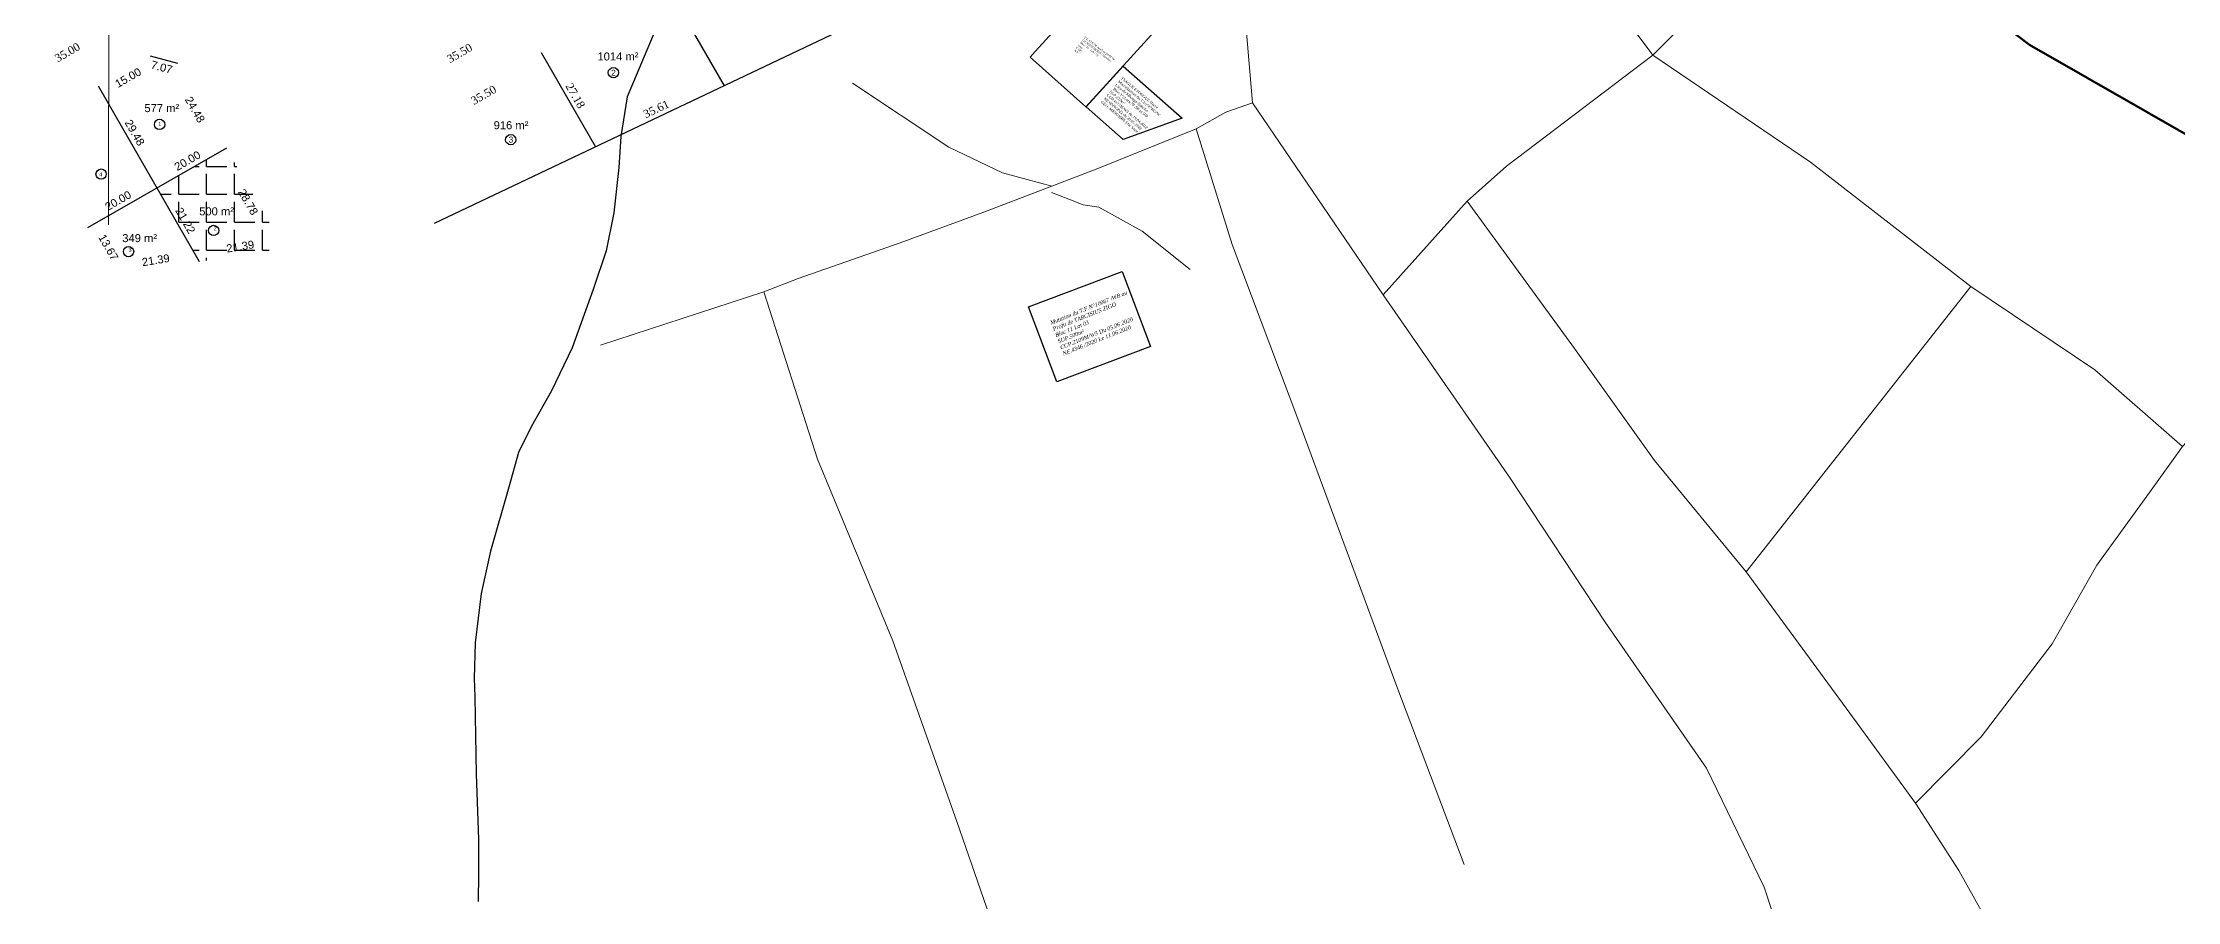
# Model space of a CAD drawing. Header units: millimetres. Extents: x 587399 to 927168, y 438565 to 1444955.
# Drawn here: x 589173 to 589706, y 443918 to 444132 of the extents above; entities that cross this region are included whole.
import ezdxf
from ezdxf.enums import TextEntityAlignment as Align

# ---------------------------------------------------------------- set-up
doc = ezdxf.new("R2010")
doc.units = ezdxf.units.MM
doc.header["$LTSCALE"] = 2
for name, color, linetype, lineweight in [('cH2O_intermitent', 140, 'Continuous', 30), ('drains_fossés', 120, 'Continuous', 20), ('Numérotation', 6, 'Continuous', 9), ('Roads_main1', 10, 'Continuous', 100), ('Roads_others', 24, 'Continuous', 9)]:
    doc.layers.add(name, color=color, linetype=linetype, lineweight=lineweight)
for name, color, linetype in [('Cotation Linéaire', 255, 'Continuous'), ('Cotation Surface', 7, 'Continuous'), ('Div_Cont', 1, 'Continuous'), ('end maj 26 02 2021', 7, 'Continuous')]:
    doc.layers.add(name, color=color, linetype=linetype)
doc.styles.get("Standard").update_dxf_attribs({"font": 'arial.ttf'})
doc.styles.add('Times 1.0', font='times.ttf', dxfattribs={"width": 0.99, "height": 1})
doc.styles.add('Times 5.0', font='times.ttf', dxfattribs={"width": 0.99, "height": 2.5})

msp = doc.modelspace()

# ---------------------------------------------------------------- hatches: boundary and pattern name
h = msp.add_hatch()
h.set_pattern_fill('ANGLE', color=5, style=0)
h.set_pattern_definition([(1e-12, (2082.8274, -15379.142), (-2e-13, 6.985), [5.08, -1.905]), (90, (2082.8274, -15379.142), (-6.985, -2e-13), [5.08, -1.905])])
h.paths.add_polyline_path([(589215.91, 444097.378), (589218.187, 444097.477), (589220.093, 444097.575), (589221.663, 444097.696), (589222.958, 444097.865), (589223.38, 444097.961), (589219.561, 444104.592), (589219.219, 444104.49), (589217.483, 444104.113), (589215.581, 444103.811), (589203.619, 444096.937), (589204.301, 444096.96), (589207.433, 444097.065), (589210.46, 444097.171), (589213.31, 444097.275)])
h.paths.add_polyline_path([(589214.315, 444089.822), (589217.059, 444090.056), (589219.486, 444090.304), (589221.543, 444090.567), (589223.248, 444090.842), (589224.64, 444091.13), (589225.758, 444091.427), (589226.639, 444091.732), (589226.898, 444091.85), (589223.38, 444097.961), (589222.958, 444097.865), (589221.663, 444097.696), (589220.093, 444097.575), (589218.187, 444097.477), (589215.91, 444097.378), (589213.31, 444097.275), (589210.46, 444097.171), (589207.433, 444097.065), (589204.301, 444096.96), (589203.619, 444096.937), (589201.568, 444095.759), (589205.337, 444089.215), (589208.168, 444089.39), (589211.327, 444089.601)])
h.paths.add_polyline_path([(589221.543, 444090.567), (589219.486, 444090.304), (589217.059, 444090.056), (589214.315, 444089.822), (589211.327, 444089.601), (589208.168, 444089.39), (589205.337, 444089.215), (589209.818, 444081.432), (589211.518, 444081.588), (589214.242, 444081.875), (589216.831, 444082.2), (589219.237, 444082.569), (589221.414, 444082.991), (589223.33, 444083.472), (589224.999, 444084.007), (589226.444, 444084.589), (589227.694, 444085.212), (589228.772, 444085.868), (589229.705, 444086.551), (589229.868, 444086.692), (589226.898, 444091.85), (589226.639, 444091.732), (589225.758, 444091.427), (589224.64, 444091.13), (589223.248, 444090.842)])
h.paths.add_polyline_path([(589217.024, 444085.137, -1), (589214.458, 444085.137, -1)], flags=16)
h.paths.add_polyline_path([(589231.447, 444080.488), (589232.089, 444081.06), (589232.741, 444081.704), (589229.877, 444086.677), (589228.772, 444085.868), (589227.694, 444085.212), (589226.444, 444084.589), (589224.999, 444084.007), (589223.33, 444083.472), (589221.414, 444082.991), (589219.237, 444082.569), (589216.831, 444082.2), (589214.242, 444081.875), (589211.518, 444081.588), (589209.818, 444081.432), (589212.159, 444077.368)])
h.paths.add_polyline_path([(589205.296, 444090.469), (589209.455, 444083.248), (589212.055, 444084.745), (589207.896, 444091.966)], flags=9)
h.paths.add_polyline_path([(589220.812, 444095.406), (589225.303, 444087.607), (589227.903, 444089.104), (589223.411, 444096.903)], flags=9)
h.paths.add_polyline_path([(589210.81, 444088.408), (589222.144, 444088.408), (589222.144, 444091.408), (589210.81, 444091.408)], flags=24)
h.paths.add_polyline_path([(589215.527, 444084.886), (589216.693, 444084.886), (589216.693, 444086.386), (589215.527, 444086.386)], flags=8)
h.paths.add_polyline_path([(589218.507, 444078.993), (589226.734, 444080.324), (589226.255, 444083.285), (589218.028, 444081.955)], flags=24)

# ---------------------------------------------------------------- linework, layer by layer
at = {"color": 7}
for p, q in [((589390.965, 444143.91), (589270.827, 444086.858)), ((589390.965, 444143.91), (589270.827, 444086.858)), ((589199.866, 444128.776), (589206.696, 444126.934)), ((589199.866, 444128.776), (589206.696, 444126.934)), ((589186.86, 444121.303), (589212.159, 444077.368)), ((589186.86, 444121.303), (589212.159, 444077.368))]:
    msp.add_line(p, q, dxfattribs=at)
at = {"color": 5, "flags": 128}
msp.add_lwpolyline([(589443.03, 444126.19), (589457.78, 444113.17), (589443.02, 444107.86), (589433.77, 444116.03)], close=True, dxfattribs=at)
at = {"color": 7}
for centre in [(589315.639, 444124.56), (589315.639, 444124.56), (589202.237, 444111.629), (589202.237, 444111.629), (589289.973, 444107.811), (589289.973, 444107.811), (589187.606, 444099.217), (589187.606, 444099.217), (589215.741, 444085.137), (589194.471, 444079.84), (589194.471, 444079.84)]:
    msp.add_circle(centre, 1.283, dxfattribs=at)
at = {"layer": 'cH2O_intermitent'}
msp.add_lwpolyline([(589325.597, 444133.899), (589319.063, 444118.483), (589317.518, 444108.598), (589317.015, 444100.893), (589315.716, 444089.56), (589313.827, 444080.063), (589310.573, 444070.398), (589305.314, 444055.778), (589300.207, 444045.061), (589295.065, 444036.069), (589291.94, 444029.676), (589289.518, 444021.007), (589284.96, 444005.006), (589282.594, 443994.425), (589281.097, 443982.097), (589280.85, 443973.298), (589281.043, 443968.655), (589281.34, 443949.298), (589281.967, 443933.038), (589281.964, 443924.393), (589281.871, 443917.495)], dxfattribs=at)
msp.add_lwpolyline([(589325.597, 444133.899), (589319.063, 444118.483), (589317.518, 444108.598), (589317.015, 444100.893), (589315.716, 444089.56), (589313.827, 444080.063), (589310.573, 444070.398), (589305.314, 444055.778), (589300.207, 444045.061), (589295.065, 444036.069), (589291.94, 444029.676), (589289.518, 444021.007), (589284.96, 444005.006), (589282.594, 443994.425), (589281.097, 443982.097), (589280.85, 443973.298), (589281.043, 443968.655), (589281.34, 443949.298), (589281.967, 443933.038), (589281.964, 443924.393), (589281.871, 443917.495)], dxfattribs=at)
at = {"layer": 'Div_Cont', "color": 7}
for p, q in [((589328.383, 444147.261), (589343.308, 444121.278)), ((589328.383, 444147.261), (589343.308, 444121.278)), ((589297.602, 444129.575), (589311.142, 444106.003)), ((589297.602, 444129.575), (589311.142, 444106.003)), ((589218.91, 444105.724), (589184.227, 444085.795)), ((589218.91, 444105.724), (589184.227, 444085.795))]:
    msp.add_line(p, q, dxfattribs=at)
at = {"layer": 'drains_fossés'}
msp.add_lwpolyline([(589459.816, 444075.375), (589447.817, 444084.926), (589436.932, 444090.94), (589433.046, 444091.555), (589429.425, 444092.978), (589425.138, 444094.576)], dxfattribs=at)
at = {"layer": 'end maj 26 02 2021', "color": 3}
msp.add_lwpolyline([(589437.916, 444148.291), (589451.714, 444135.714), (589433.749, 444116.003), (589419.782, 444128.386), (589421.075, 444129.814)], close=True, dxfattribs=at)
msp.add_lwpolyline([(589437.916, 444148.291), (589451.714, 444135.714), (589433.749, 444116.003), (589419.782, 444128.386), (589421.075, 444129.814)], close=True, dxfattribs=at)
at = {"layer": 'end maj 26 02 2021', "color": 3, "lineweight": -3, "flags": 128}
msp.add_lwpolyline([(589442.825, 444074.852), (589449.87, 444056.142), (589426.469, 444047.335), (589419.423, 444066.046)], close=True, dxfattribs=at)
msp.add_lwpolyline([(589442.825, 444074.852), (589449.87, 444056.142), (589426.469, 444047.335), (589419.423, 444066.046)], close=True, dxfattribs=at)
at = {"layer": 'Roads_main1'}
msp.add_lwpolyline([(589145.18, 444594.325), (589180.911, 444598.207), (589201.749, 444597.774), (589224.82, 444594.956), (589255.961, 444582.749), (589285.898, 444563.698), (589402.146, 444444.765), (589435.374, 444409.743), (589454.312, 444388.029), (589459.672, 444379.301), (589493.228, 444326.249), (589545.705, 444258.271), (589602.555, 444190.872), (589620.268, 444173.998), (589654.502, 444143.023), (589669.545, 444131.497), (589713.342, 444106.402)], dxfattribs=at)
at = {"layer": 'Roads_others'}
msp.add_line((589598.736, 443999.888), (589654.861, 444071.146), dxfattribs=at)
for points in [[(589459.672, 444379.301), (589458.574, 444366.952), (589459.105, 444357.567), (589464.327, 444341.454), (589469.034, 444330.062), (589469.894, 444324.966), (589467.59, 444319.956), (589448.771, 444299.376), (589392.118, 444245.495), (589389.094, 444239.335), (589390.254, 444233.212), (589406.798, 444219.476), (589456.121, 444174.864), (589466.446, 444162.504), (589472.531, 444150.327), (589475.384, 444117.056)], [(589213.706, 444326.416), (589210.677, 444301.419), (589208.9, 444291.214), (589203.548, 444281.447), (589200.881, 444272.424), (589189.589, 444206.184), (589189.452, 444086.507)], [(589448.771, 444299.376), (589485.712, 444248.296), (589512.99, 444212.24), (589575.451, 444128.894)], [(589620.268, 444173.998), (589575.451, 444128.894), (589538.866, 444101.211), (589529.05, 444092.468), (589508.036, 444069.033)], [(589707.755, 444031.191), (589685.855, 444050.328), (589654.861, 444071.146), (589614.788, 444102.159), (589575.451, 444128.894)], [(589375.366, 444121.899), (589399.505, 444105.948), (589412.911, 444099.528), (589425.248, 444096.235)], [(589475.384, 444117.056), (589468.725, 444114.661), (589461.247, 444110.542), (589436.689, 444100.601), (589425.248, 444096.235), (589407.969, 444089.64), (589387.284, 444082.058), (589361.837, 444073.168), (589353.236, 444069.809), (589312.452, 444056.46)], [(589588.804, 443950.773), (589563.513, 443987.295), (589539.798, 444023.21), (589508.036, 444069.033), (589475.384, 444117.056)], [(589461.247, 444110.542), (589470.245, 444081.609), (589486.963, 444037.407), (589511.44, 443971.181), (589528.281, 443926.769)], [(589727.834, 443753.994), (589709.106, 443798.338), (589693.663, 443832.934), (589679.332, 443865.753), (589671.573, 443887.191), (589664.342, 443903.003), (589651.886, 443925.255), (589641.079, 443942.025), (589624.671, 443964.56), (589598.736, 443999.888), (589575.851, 444027.667), (589555.874, 444055.671), (589529.05, 444092.468)], [(589727.834, 443753.994), (589709.106, 443798.338), (589693.663, 443832.934), (589679.332, 443865.753), (589671.573, 443887.191), (589664.342, 443903.003), (589651.886, 443925.255), (589641.079, 443942.025), (589624.671, 443964.56), (589598.736, 443999.888), (589575.851, 444027.667), (589555.874, 444055.671), (589529.05, 444092.468)], [(589641.079, 443942.025), (589657.504, 443958.601), (589675.199, 443981.844), (589686.347, 444001.522), (589699.507, 444019.653), (589707.755, 444031.191), (589718.324, 444042.367), (589723.524, 444048.961), (589728.498, 444059.468), (589738.923, 444092.244)], [(589353.236, 444069.809), (589366.677, 444027.97), (589385.472, 443982.587), (589401.447, 443937.5), (589413.393, 443903.054), (589418.623, 443890.789)], [(589669.408, 443741.665), (589659.619, 443784.161), (589636.338, 443841.755), (589611.338, 443896.517), (589603.277, 443921.061), (589588.804, 443950.773)]]:
    msp.add_lwpolyline(points, dxfattribs=at)

# ---------------------------------------------------------------- texts
at = {"insert": (589442.84, 444123.57), "char_height": 0.66691, "width": 22.63732, "attachment_point": 1, "rotation": 320.04935}
msp.add_mtext('{\\fTimes New Roman|b0|i0|c186|p18;TSAGUE ETONGUE Hervé\\P\\C1;Morcellement du T.Fn%%D47483/W\\P\\C256;Lieu-dit:Mbanga-Bakoko\\P Bloc:15;Lots:7P ,9P et 10P\\C1;\\P\\C256;SUP:220m²\\PCCP:4313M/W3 du 19.04.2022\\PNE:6029/2022 du 30.05.2022\\P\\C1;GEO: MESUMBE Eric Sone}', dxfattribs=at)
at = {"layer": 'Cotation Linéaire', "color": 7, "style": 'Times 5.0', "width": 0.99}
for s, rotation, p in [('35.00', 29.88142, (589179.686, 444128.753)), ('35.00', 29.88142, (589179.686, 444128.753)), ('35.00', 29.88142, (589179.686, 444128.753)), ('35.00', 29.88142, (589179.686, 444128.753)), ('35.50', 29.88142, (589277.712, 444128.565)), ('35.50', 29.88142, (589277.712, 444128.565)), ('35.50', 29.88142, (589277.712, 444128.565)), ('35.50', 29.88142, (589277.712, 444128.565)), ('27.18', 299.87425, (589305.269, 444118.304)), ('27.18', 299.87425, (589305.269, 444118.304)), ('35.61', 25.40245, (589326.781, 444114.575)), ('35.61', 25.40245, (589326.781, 444114.575))]:
    msp.add_text(s, height=2, rotation=rotation, dxfattribs=at).set_placement(p, align=Align.CENTER)
at = {"layer": 'Cotation Linéaire', "color": 7}
for s, rotation, p in [('15.00', 29.88142, (589193.861, 444124.172)), ('15.00', 29.88142, (589193.861, 444124.172)), ('7.07', 344.90798, (589203.021, 444126.889)), ('7.07', 344.90798, (589203.021, 444126.889)), ('24.48', 299.93454, (589211.936, 444115.83)), ('24.48', 299.93454, (589211.936, 444115.83)), ('28.78', 299.93454, (589225.224, 444092.754)), ('28.78', 299.93454, (589225.224, 444092.754))]:
    msp.add_text(s, height=2, rotation=rotation, dxfattribs=at).set_placement(p, align=Align.TOP_CENTER)
at = {"layer": 'Cotation Linéaire', "color": 7, "style": 'Times 5.0', "width": 0.99}
msp.add_text('35.50', height=2, rotation=29.88142, dxfattribs=at).set_placement((589282.71, 444119.864), align=Align.TOP_CENTER)
msp.add_text('35.50', height=2, rotation=29.88142, dxfattribs=at).set_placement((589282.71, 444119.864), align=Align.TOP_CENTER)
at = {"layer": 'Cotation Linéaire', "color": 7}
for s, rotation, p in [('29.48', 299.93454, (589195.159, 444109.075)), ('29.48', 299.93454, (589195.159, 444109.075)), ('20.00', 29.88142, (589209.695, 444101.687)), ('20.00', 29.88142, (589209.695, 444101.687)), ('20.00', 29.88142, (589192.354, 444091.723)), ('20.00', 29.88142, (589192.354, 444091.723)), ('21.22', 299.93454, (589207.809, 444087.108)), ('21.22', 299.93454, (589207.809, 444087.108)), ('13.67', 299.93454, (589188.582, 444080.418)), ('13.67', 299.93454, (589188.582, 444080.418)), ('21.39', 9.18884, (589222.541, 444080.152)), ('21.39', 9.18884, (589201.429, 444076.737)), ('21.39', 9.18884, (589201.429, 444076.737))]:
    msp.add_text(s, height=2, rotation=rotation, dxfattribs=at).set_placement(p, align=Align.CENTER)
at = {"layer": 'Cotation Surface', "color": 7}
for s, p in [('1014 m²', (589316.783, 444128.601)), ('1014 m²', (589316.783, 444128.601)), ('916 m²', (589290.059, 444111.42)), ('916 m²', (589290.059, 444111.42))]:
    msp.add_text(s, height=2, rotation=0.00002, dxfattribs=at).set_placement(p, align=Align.MIDDLE_CENTER)
for s, p in [('577 m²', (589202.78, 444115.699)), ('577 m²', (589202.78, 444115.699)), ('500 m²', (589216.477, 444089.908)), ('349 m²', (589197.25, 444083.219)), ('349 m²', (589197.25, 444083.219))]:
    msp.add_text(s, height=2, dxfattribs=at).set_placement(p, align=Align.MIDDLE_CENTER)
at = {"layer": 'end maj 26 02 2021', "insert": (589433.493, 444133.662), "char_height": 0.5, "attachment_point": 1, "rotation": 323.35117}
msp.add_mtext_dynamic_manual_height_columns('{\\fTimes New Roman|b0|i0|c0|p18;\\C1;T.F: 6792/W muté au profit de\\C256; \\PLIENOUE MODJO Narcisse\\PBloc: 15   Lot : 7p et 9p\\PSup: 500 m²\\PCCP: 457M/W3 du 04/05/018\\PN.E : 1229/018 le 7/05/018}', width=76.87426, gutter_width=12.5, heights=[35.734], dxfattribs=at)
msp.add_mtext_dynamic_manual_height_columns('{\\fTimes New Roman|b0|i0|c0|p18;\\C1;T.F: 6792/W muté au profit de\\C256; \\PLIENOUE MODJO Narcisse\\PBloc: 15   Lot : 7p et 9p\\PSup: 500 m²\\PCCP: 457M/W3 du 04/05/018\\PN.E : 1229/018 le 7/05/018}', width=76.87426, gutter_width=12.5, heights=[35.734], dxfattribs=at)
at = {"layer": 'end maj 26 02 2021', "color": 150, "linetype": 'ByBlock', "lineweight": -3, "ltscale": 0.0014, "insert": (589424.689, 444062.5), "char_height": 1, "width": 22.97708, "attachment_point": 1, "rotation": 21.76828, "style": 'Times 1.0'}
msp.add_mtext('{\\fTimes New Roman|b0|i1|c0|p18;\\C1;Mutation du T.F.N°10067 /WB\\C7; au Profit de TARCISIUS ZIGO\\PBloc 11 Lot 03\\PSUP.500m²\\PCCP.2109M/W3 Du 05.06.2020\\PNE.4346 /2020 Le 11.06.2020}', dxfattribs=at)
msp.add_mtext('{\\fTimes New Roman|b0|i1|c0|p18;\\C1;Mutation du T.F.N°10067 /WB\\C7; au Profit de TARCISIUS ZIGO\\PBloc 11 Lot 03\\PSUP.500m²\\PCCP.2109M/W3 Du 05.06.2020\\PNE.4346 /2020 Le 11.06.2020}', dxfattribs=at)
at = {"layer": 'Numérotation', "color": 7}
for s, height, p in [('2', 1.5, (589315.66, 444124.559)), ('2', 1.5, (589315.66, 444124.559)), ('1', 1, (589202.281, 444111.734)), ('1', 1, (589202.281, 444111.734)), ('3', 1.5, (589290.023, 444107.836)), ('3', 1.5, (589290.023, 444107.836)), ('4', 1, (589187.5, 444099.158)), ('4', 1, (589187.5, 444099.158)), ('2', 1, (589216.11, 444085.636)), ('3', 1, (589194.84, 444080.33)), ('3', 1, (589194.84, 444080.33))]:
    msp.add_text(s, height=height, dxfattribs=at).set_placement(p, align=Align.MIDDLE)

doc.saveas('drawing.dxf')
